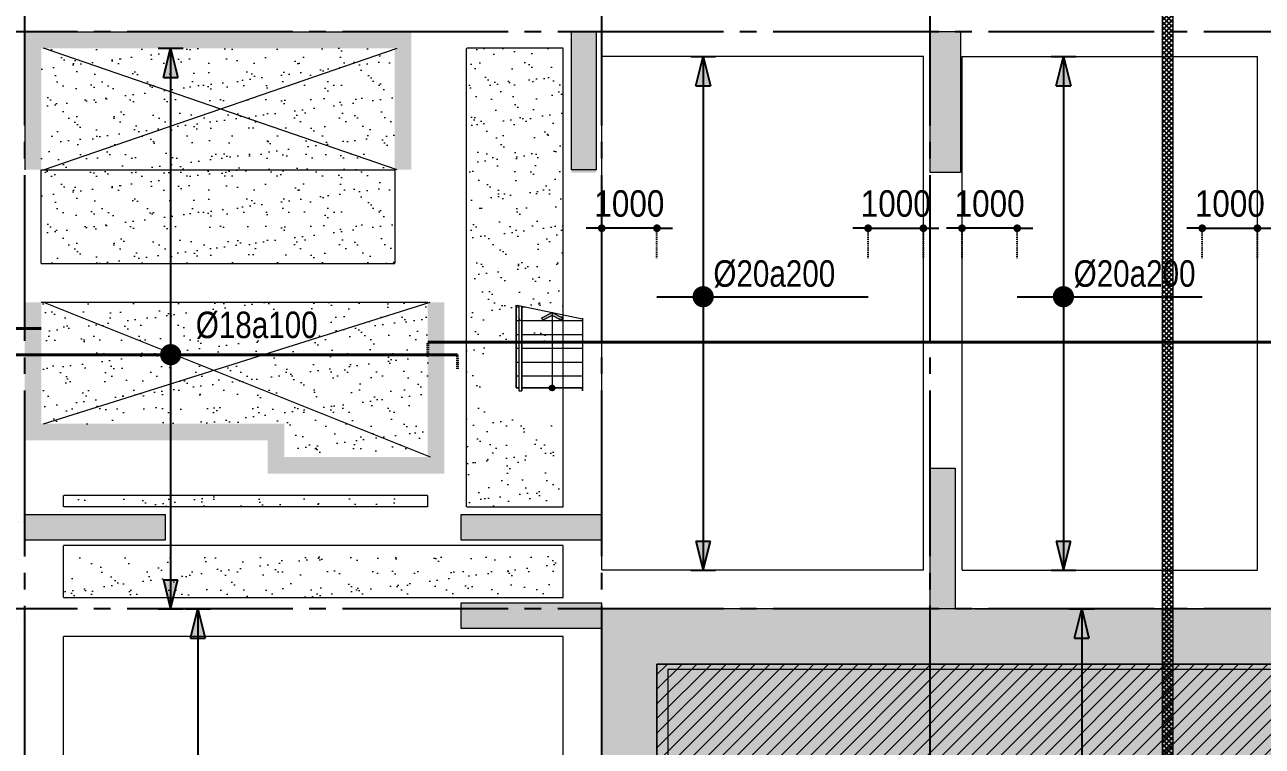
# Model space of a CAD drawing. Header units: millimetres. Extents: x -3819597 to -2591384, y 582389 to 820195.
# Drawn here: x -3077006 to -3054593, y 738094 to 751156 of the extents above; entities that cross this region are included whole.
import ezdxf
from ezdxf.enums import TextEntityAlignment as Align
from ezdxf.xclip import XClip

# ---------------------------------------------------------------- set-up
doc = ezdxf.new("R2010")
doc.units = ezdxf.units.MM
doc.header["$MEASUREMENT"] = 0
doc.header["$XCLIPFRAME"] = 0
for name, pattern in [('CENTER', [2, 1.25, -0.25, 0.25, -0.25]), ('CHG_XX_Damsan_Ham 2$0$CHG_XX_Damsan_Ham 2$0$HIDDEN', [0.375, 0.25, -0.125]), ('CHG_XX_Damsan_Ham 2$0$MB Ham 2$0$Hidden21', [3, 2, -1]), ('CHG_XX_Luoi truc$0$MB_Luoi truc$0$Center101', [13, 10, -1, 1, -1]), ('DOT2', [0.125, 0, -0.125]), ('HIDDEN', [0.375, 0.25, -0.125])]:
    doc.linetypes.add(name, pattern=pattern)
doc.layers.get('0').update_dxf_attribs({"lineweight": 9})
doc.layers.get('Defpoints').update_dxf_attribs({"color": 10, "lineweight": 0})
for name, color, linetype in [('02HN. TEXT B', 1, 'Continuous'), ('08HN. SSS X', 6, 'Continuous'), ('12HN. GRID', 1, 'CENTER'), ("CHG_XX_Damsan_Ham 2$0$CHG_XX_Damsan_Ham 2$0$'S_General_Hatch_8", 8, 'Continuous'), ('CHG_XX_Damsan_Ham 2$0$MB Ham 2$0$Staircase', 30, 'Continuous'), ('CHG_XX_Damsan_Ham 2$0$MB Ham 2$0$Staircase Hidden', 34, 'CHG_XX_Damsan_Ham 2$0$MB Ham 2$0$Hidden21'), ('CHG_XX_Luoi truc$0$Grid', 34, 'Continuous'), ('CHG_XX_Luoi truc$0$Grid Line', 8, 'CHG_XX_Luoi truc$0$MB_Luoi truc$0$Center101'), ('dim', 51, 'Continuous')]:
    doc.layers.add(name, color=color, linetype=linetype)
for name, color, linetype, lineweight in [('CHG_XX_Cot_Ham 2$0$NS-Pier-H2', 150, 'Continuous', 13), ('CHG_XX_Cot_Ham 2$0$NS-Pier-H2 @ 1', 150, 'Continuous', 13), ('CHG_XX_Cot_Ham 2$0$NS-Pier-H2 @ 150', 150, 'Continuous', 13), ("CHG_XX_Damsan_Ham 2$0$CHG_XX_Damsan_Ham 2$0$'S_General_Hidden_1 Thin", 1, 'CHG_XX_Damsan_Ham 2$0$CHG_XX_Damsan_Ham 2$0$HIDDEN', 18), ('CHG_XX_Damsan_Ham 2$0$CHG_XX_Damsan_Ham 2$0$CHG_XX_Damsan_Ham 2$0$Start lo mo', 3, 'Continuous', 15), ('CHG_XX_Damsan_Ham 2$0$CHG_XX_Damsan_Ham 2$0$DBAO', 3, 'Continuous', 13), ('CHG_XX_Damsan_Ham 2$0$CHG_XX_Damsan_Ham 2$0$DTE-MEP-H-SLAB TEXT', 3, 'Continuous', 0), ('CHG_XX_Damsan_Ham 2$0$CHG_XX_Damsan_Ham 2$0$HATCH', 154, 'Continuous', 9), ('CHG_XX_Damsan_Ham 2$0$CHG_XX_Damsan_Ham 2$0$mach ngung thi cong', 6, 'Continuous', 13), ('CHG_XX_Damsan_Ham 2$0$CHG_XX_Damsan_Ham 2$0$Start hatch', 8, 'Continuous', 25), ('CHG_XX_Damsan_Ham 2$0$CHG_XX_Damsan_Ham 2$0$Start lo mo', 3, 'Continuous', 15), ('CHG_XX_Damsan_Ham 2$0$HATCH', 57, 'Continuous', 9), ('CHG_XX_Damsan_Ham 2$0$mach ngung thi cong', 6, 'Continuous', 13), ('CHG_XX_Damsan_Ham 2$0$tam cap ram', 8, 'Continuous', 5), ('thep chay suot', 5, 'HIDDEN', 40)]:
    doc.layers.add(name, color=color, linetype=linetype, lineweight=lineweight)
doc.styles.add('[HN042014]STYLE', font='arial.ttf', dxfattribs={"width": 0.8})
doc.styles.add('CHG_XX_Luoi truc$0$MB_Luoi truc$0$Grid A-F$0$VNI-HelveCB', font='VHELVCB_0.TTF')
doc.styles.add('MB_Luoi truc$0$Arial_C', font='arial.ttf', dxfattribs={"width": 0.85})
doc.dimstyles.new('200', dxfattribs={"dimscale": 200, "dimtxt": 2.4, "dimasz": 0.7, "dimexe": 0.0003, "dimexo": 0, "dimgap": 1, "dimtad": 1, "dimdec": 0, "dimzin": 12, "dimdsep": 46, "dimtxsty": 'MB_Luoi truc$0$Arial_C', "dimblk": 'MB_Luoi truc$0$_Dot', "dimcen": 0.5, "dimclrd": 256, "dimclre": 8, "dimclrt": 1, "dimadec": 0, "dimazin": 0, "dimtfac": 1, "dimtdec": 0, "dimtix": 1, "dimtmove": 2, "dimatfit": 3, "dimldrblk": 'MB_Luoi truc$0$HTT Arrow 30', "dimfxl": 1, "dimtolj": 1, "dimtzin": 0, "dimlwe": -1, "dimarcsym": 0})

# ---------------------------------------------------------------- blocks, each defined once
blk = doc.blocks.new('*U64')
at = {"layer": '12HN. GRID', "linetype": 'Continuous'}
h = blk.add_hatch(color=256, dxfattribs=at)
h.dxf.hatch_style = 1
h.paths.add_polyline_path([(-44, 1273.5), (44, 1273.5), (0, 1449.5)])
h = blk.add_hatch(color=256, dxfattribs=at)
h.dxf.hatch_style = 1
h.paths.add_polyline_path([(0, -1650.5), (44, -1474.5), (-44, -1474.5)])
at = {"layer": '08HN. SSS X', "linetype": 'ByBlock', "ltscale": 10}
for p, q in [((-279, 0), (996, 0)), ((-279, 0), (-279, 0)), ((996, 0), (996, 0))]:
    blk.add_line(p, q, dxfattribs=at)
at = {"layer": '12HN. GRID', "linetype": 'Continuous'}
for p, q in [((-75, 1449.5), (75, 1449.5)), ((-44, 1273.5), (0, 1449.5)), ((0, 1449.5), (0, -1650.5)), ((0, 1449.5), (44, 1273.5)), ((-44, 1273.5), (44, 1273.5)), ((-44, -1474.5), (44, -1474.5)), ((-44, -1474.5), (0, -1650.5)), ((0, -1650.5), (44, -1474.5)), ((-75, -1650.5), (75, -1650.5))]:
    blk.add_line(p, q, dxfattribs=at)
at = {"layer": '12HN. GRID', "linetype": 'Continuous', "const_width": 64, "flags": 128}
blk.add_lwpolyline([(-32, 0, 1), (32, 0, 1)], format="xyb", close=True, dxfattribs=at)
at = {"layer": '02HN. TEXT B', "linetype": 'ByBlock', "style": '[HN042014]STYLE', "width": 0.8, "flags": 8}
blk.add_attdef('0', text='', height=160, dxfattribs=at).set_placement((1102.5, 160), align=Align.MIDDLE_CENTER)
blk.add_attdef('1', text='', height=160, dxfattribs=at).set_placement((61.7, 140), align=Align.MIDDLE_LEFT)
at = {"layer": 'Defpoints', "color": 9, "linetype": 'ByBlock', "style": '[HN042014]STYLE', "width": 0.8, "flags": 9}
for tag, p in [('2', (1328.5, 238)), ('3', (1328.5, -166.7)), ('4', (1328.5, -571.5)), ('5', (1328.5, -962))]:
    blk.add_attdef(tag, text='', height=250, dxfattribs=at).set_placement(p, align=Align.MIDDLE_CENTER)
blk = doc.blocks.new('MB_Luoi truc$0$_Dot')
at = {"color": 0, "linetype": 'ByBlock', "lineweight": -2}
blk.add_line((-0.5, 0), (-1, 0), dxfattribs=at)
at = {"color": 0, "linetype": 'ByBlock', "const_width": 0.5}
blk.add_lwpolyline([(-0.25, 0, 1), (0.25, 0, 1)], format="xyb", close=True, dxfattribs=at)
blk = doc.blocks.new('*D65')
at = {"layer": 'Defpoints', "color": 0, "transparency": 16777216}
for p in [(-3066556, 747472), (-3066556, 746930), (-3065556, 746930)]:
    blk.add_point(p, dxfattribs=at)
at = {"layer": 'dim', "lineweight": -2, "transparency": 16777216}
for p, q in [((-3066696, 747472), (-3066836, 747472)), ((-3065556, 747472), (-3066556, 747472)), ((-3065416, 747472), (-3065276, 747472))]:
    blk.add_line(p, q, dxfattribs=at)
at = {"layer": 'dim', "color": 8, "linetype": 'DOT2', "transparency": 16777216}
for p, q in [((-3066556, 746930), (-3066556, 747472)), ((-3065556, 746930), (-3065556, 747472))]:
    blk.add_line(p, q, dxfattribs=at)
at = {"layer": 'dim', "lineweight": -2, "transparency": 16777216, "xscale": 140, "yscale": 140, "zscale": 140}
blk.add_blockref('MB_Luoi truc$0$_Dot', (-3066556, 747472), dxfattribs=at)
at = {"layer": 'dim', "lineweight": -2, "transparency": 16777216, "xscale": 140, "yscale": 140, "zscale": 140, "rotation": 180}
blk.add_blockref('MB_Luoi truc$0$_Dot', (-3065556, 747472), dxfattribs=at)
at = {"layer": 'dim', "color": 1, "transparency": 16777216, "insert": (-3066056, 747917), "char_height": 480, "attachment_point": 5, "style": 'MB_Luoi truc$0$Arial_C'}
blk.add_mtext('\\A1;1000', dxfattribs=at)
blk = doc.blocks.new('MB_Luoi truc$0$HTT Arrow 30')
blk.add_hatch(color=256).paths.add_polyline_path([(-2.5, 0.375), (-2.5, -0.375), (0, 0)])
at = {"color": 0, "linetype": 'ByBlock', "lineweight": -2}
for p, q in [((0, 0), (-2.5, 0.375)), ((-2.5, -0.375), (-2.5, 0.375)), ((0, 0), (-2.5, -0.375))]:
    blk.add_line(p, q, dxfattribs=at)
blk = doc.blocks.new('*D66')
at = {"layer": 'Defpoints', "color": 0, "transparency": 16777216}
for p in [(-3060731, 747472), (-3061731, 746930), (-3060731, 746930)]:
    blk.add_point(p, dxfattribs=at)
at = {"layer": 'dim', "lineweight": -2, "transparency": 16777216}
for p, q in [((-3061871, 747472), (-3062011, 747472)), ((-3061731, 747472), (-3060731, 747472)), ((-3060591, 747472), (-3060451, 747472))]:
    blk.add_line(p, q, dxfattribs=at)
at = {"layer": 'dim', "color": 8, "linetype": 'DOT2', "transparency": 16777216}
for p, q in [((-3061731, 746930), (-3061731, 747472)), ((-3060731, 746930), (-3060731, 747472))]:
    blk.add_line(p, q, dxfattribs=at)
at = {"layer": 'dim', "lineweight": -2, "transparency": 16777216, "xscale": 140, "yscale": 140, "zscale": 140}
blk.add_blockref('MB_Luoi truc$0$_Dot', (-3061731, 747472), dxfattribs=at)
at = {"layer": 'dim', "lineweight": -2, "transparency": 16777216, "xscale": 140, "yscale": 140, "zscale": 140, "rotation": 180}
blk.add_blockref('MB_Luoi truc$0$_Dot', (-3060731, 747472), dxfattribs=at)
at = {"layer": 'dim', "color": 1, "transparency": 16777216, "insert": (-3061231, 747917), "char_height": 480, "attachment_point": 5, "style": 'MB_Luoi truc$0$Arial_C'}
blk.add_mtext('\\A1;1000', dxfattribs=at)
blk = doc.blocks.new('*U75')
at = {"layer": '12HN. GRID', "linetype": 'Continuous'}
h = blk.add_hatch(color=256, dxfattribs=at)
h.dxf.hatch_style = 1
h.paths.add_polyline_path([(-44, 1273.5), (44, 1273.5), (0, 1449.5)])
h = blk.add_hatch(color=256, dxfattribs=at)
h.dxf.hatch_style = 1
h.paths.add_polyline_path([(0, -1650.5), (44, -1474.5), (-44, -1474.5)])
at = {"layer": '08HN. SSS X', "linetype": 'ByBlock', "ltscale": 10}
for p, q in [((-279, 0), (837.7, 0)), ((-279, 0), (-279, 0)), ((837.7, 0), (837.7, 0))]:
    blk.add_line(p, q, dxfattribs=at)
at = {"layer": '12HN. GRID', "linetype": 'Continuous'}
for p, q in [((-75, 1449.5), (75, 1449.5)), ((-44, 1273.5), (0, 1449.5)), ((0, 1449.5), (0, -1650.5)), ((0, 1449.5), (44, 1273.5)), ((-44, 1273.5), (44, 1273.5)), ((-44, -1474.5), (44, -1474.5)), ((-44, -1474.5), (0, -1650.5)), ((0, -1650.5), (44, -1474.5)), ((-75, -1650.5), (75, -1650.5))]:
    blk.add_line(p, q, dxfattribs=at)
at = {"layer": '12HN. GRID', "linetype": 'Continuous', "const_width": 64, "flags": 128}
blk.add_lwpolyline([(-32, 0, 1), (32, 0, 1)], format="xyb", close=True, dxfattribs=at)
at = {"layer": '02HN. TEXT B', "linetype": 'ByBlock', "style": '[HN042014]STYLE', "width": 0.8, "flags": 8}
blk.add_attdef('0', text='', height=160, dxfattribs=at).set_placement((1102.5, 160), align=Align.MIDDLE_CENTER)
blk.add_attdef('1', text='', height=160, dxfattribs=at).set_placement((61.7, 140), align=Align.MIDDLE_LEFT)
at = {"layer": 'Defpoints', "color": 9, "linetype": 'ByBlock', "style": '[HN042014]STYLE', "width": 0.8, "flags": 9}
for tag, p in [('2', (1328.5, 238)), ('3', (1328.5, -166.7)), ('4', (1328.5, -571.5)), ('5', (1328.5, -962))]:
    blk.add_attdef(tag, text='', height=250, dxfattribs=at).set_placement(p, align=Align.MIDDLE_CENTER)
blk = doc.blocks.new('*D67')
at = {"layer": 'Defpoints', "color": 0, "transparency": 16777216}
for p in [(-3060031, 747472), (-3060031, 746930), (-3059031, 746930)]:
    blk.add_point(p, dxfattribs=at)
at = {"layer": 'dim', "lineweight": -2, "transparency": 16777216}
for p, q in [((-3060171, 747472), (-3060311, 747472)), ((-3059031, 747472), (-3060031, 747472)), ((-3058891, 747472), (-3058751, 747472))]:
    blk.add_line(p, q, dxfattribs=at)
at = {"layer": 'dim', "color": 8, "linetype": 'DOT2', "transparency": 16777216}
for p, q in [((-3060031, 746930), (-3060031, 747472)), ((-3059031, 746930), (-3059031, 747472))]:
    blk.add_line(p, q, dxfattribs=at)
at = {"layer": 'dim', "lineweight": -2, "transparency": 16777216, "xscale": 140, "yscale": 140, "zscale": 140}
blk.add_blockref('MB_Luoi truc$0$_Dot', (-3060031, 747472), dxfattribs=at)
at = {"layer": 'dim', "lineweight": -2, "transparency": 16777216, "xscale": 140, "yscale": 140, "zscale": 140, "rotation": 180}
blk.add_blockref('MB_Luoi truc$0$_Dot', (-3059031, 747472), dxfattribs=at)
at = {"layer": 'dim', "color": 1, "transparency": 16777216, "insert": (-3059531, 747917), "char_height": 480, "attachment_point": 5, "style": 'MB_Luoi truc$0$Arial_C'}
blk.add_mtext('\\A1;1000', dxfattribs=at)
blk = doc.blocks.new('*D70')
at = {"layer": 'Defpoints', "color": 0, "transparency": 16777216}
for p in [(-3054681, 747472), (-3055681, 746930), (-3054681, 746930)]:
    blk.add_point(p, dxfattribs=at)
at = {"layer": 'dim', "lineweight": -2, "transparency": 16777216}
for p, q in [((-3055821, 747472), (-3055961, 747472)), ((-3055681, 747472), (-3054681, 747472)), ((-3054541, 747472), (-3054401, 747472))]:
    blk.add_line(p, q, dxfattribs=at)
at = {"layer": 'dim', "color": 8, "linetype": 'DOT2', "transparency": 16777216}
for p, q in [((-3055681, 746930), (-3055681, 747472)), ((-3054681, 746930), (-3054681, 747472))]:
    blk.add_line(p, q, dxfattribs=at)
at = {"layer": 'dim', "lineweight": -2, "transparency": 16777216, "xscale": 140, "yscale": 140, "zscale": 140}
blk.add_blockref('MB_Luoi truc$0$_Dot', (-3055681, 747472), dxfattribs=at)
at = {"layer": 'dim', "lineweight": -2, "transparency": 16777216, "xscale": 140, "yscale": 140, "zscale": 140, "rotation": 180}
blk.add_blockref('MB_Luoi truc$0$_Dot', (-3054681, 747472), dxfattribs=at)
at = {"layer": 'dim', "color": 1, "transparency": 16777216, "insert": (-3055181, 747917), "char_height": 480, "attachment_point": 5, "style": 'MB_Luoi truc$0$Arial_C'}
blk.add_mtext('\\A1;1000', dxfattribs=at)
blk = doc.blocks.new('*U77')
at = {"layer": '12HN. GRID', "linetype": 'Continuous'}
h = blk.add_hatch(color=256, dxfattribs=at)
h.dxf.hatch_style = 1
h.paths.add_polyline_path([(-44, 8652.4), (44, 8652.4), (0, 8828.4)])
for p, q in [((-75, 8828.4), (75, 8828.4)), ((-44, 8652.4), (0, 8828.4)), ((0, 8828.4), (0, -2154.9)), ((0, 8828.4), (44, 8652.4)), ((-44, 8652.4), (44, 8652.4))]:
    blk.add_line(p, q, dxfattribs=at)
at = {"layer": '02HN. TEXT B', "linetype": 'ByBlock', "style": '[HN042014]STYLE', "width": 0.8, "flags": 8}
blk.add_attdef('0', text='', height=160, dxfattribs=at).set_placement((1102.5, 160), align=Align.MIDDLE_CENTER)
blk.add_attdef('1', text='', height=160, dxfattribs=at).set_placement((61.7, 140), align=Align.MIDDLE_LEFT)
at = {"layer": 'Defpoints', "color": 9, "linetype": 'ByBlock', "style": '[HN042014]STYLE', "width": 0.8, "flags": 9}
for tag, p in [('2', (1128.5, 8133.6)), ('3', (1128.5, 7728.9)), ('4', (1128.5, 7324.1)), ('5', (1128.5, 6933.6))]:
    blk.add_attdef(tag, text='', height=250, dxfattribs=at).set_placement(p, align=Align.MIDDLE_CENTER)
blk = doc.blocks.new('*U680')
at = {"layer": '12HN. GRID', "linetype": 'Continuous'}
h = blk.add_hatch(color=256, dxfattribs=at)
h.dxf.hatch_style = 1
h.paths.add_polyline_path([(-44, 1673.4), (44, 1673.4), (0, 1849.4)])
h = blk.add_hatch(color=256, dxfattribs=at)
h.dxf.hatch_style = 1
h.paths.add_polyline_path([(0, -1533.9), (44, -1357.9), (-44, -1357.9)])
for p, q in [((-75, 1849.4), (75, 1849.4)), ((-44, 1673.4), (0, 1849.4)), ((0, 1849.4), (0, -1533.9)), ((0, 1849.4), (44, 1673.4)), ((-44, 1673.4), (44, 1673.4)), ((-44, -1357.9), (44, -1357.9)), ((-44, -1357.9), (0, -1533.9)), ((0, -1533.9), (44, -1357.9)), ((-75, -1533.9), (75, -1533.9))]:
    blk.add_line(p, q, dxfattribs=at)
at = {"layer": '12HN. GRID', "linetype": 'Continuous', "const_width": 64, "flags": 128}
blk.add_lwpolyline([(-32, 0, 1), (32, 0, 1)], format="xyb", close=True, dxfattribs=at)
at = {"layer": 'thep chay suot', "linetype": 'HIDDEN', "ltscale": 10}
blk.add_line((-984.6, 0), (1731.2, 0), dxfattribs=at)
at = {"layer": 'thep chay suot', "linetype": 'ByBlock', "ltscale": 0.001}
for p, q in [((-984.6, 0), (-984.6, 0)), ((1731.2, 0), (1731.2, -87.3))]:
    blk.add_line(p, q, dxfattribs=at)
at = {"layer": '02HN. TEXT B', "linetype": 'ByBlock', "style": '[HN042014]STYLE', "width": 0.8, "flags": 8}
blk.add_attdef('0', text='', height=160, dxfattribs=at).set_placement((-351.3, 260), align=Align.MIDDLE_CENTER)
blk.add_attdef('1', text='', height=160, dxfattribs=at).set_placement((151.8, 180), align=Align.MIDDLE_LEFT)
at = {"layer": 'Defpoints', "color": 9, "linetype": 'ByBlock', "style": '[HN042014]STYLE', "width": 0.8, "flags": 9}
for tag, p in [('2', (-12025.5, -1592.5)), ('3', (-12025.5, -1997.3)), ('4', (-12025.5, -2402)), ('5', (-12025.5, -2792.5))]:
    blk.add_attdef(tag, text='', height=250, dxfattribs=at).set_placement(p, align=Align.MIDDLE_CENTER)
blk = doc.blocks.new('*U741')
at = {"layer": '12HN. GRID', "linetype": 'Continuous'}
h = blk.add_hatch(color=256, dxfattribs=at)
h.dxf.hatch_style = 1
h.paths.add_polyline_path([(-44, 3416.8), (44, 3416.8), (0, 3592.8)])
for p, q in [((-75, 3592.8), (75, 3592.8)), ((-44, 3416.8), (0, 3592.8)), ((0, 3592.8), (0, -11823.8)), ((0, 3592.8), (44, 3416.8)), ((-44, 3416.8), (44, 3416.8))]:
    blk.add_line(p, q, dxfattribs=at)
at = {"layer": '02HN. TEXT B', "linetype": 'ByBlock', "style": '[HN042014]STYLE', "width": 0.8, "flags": 8}
blk.add_attdef('0', text='', height=160, dxfattribs=at).set_placement((1102.5, 160), align=Align.MIDDLE_CENTER)
blk.add_attdef('1', text='', height=160, dxfattribs=at).set_placement((698.8, 140), align=Align.MIDDLE_LEFT)
at = {"layer": 'Defpoints', "color": 9, "linetype": 'ByBlock', "style": '[HN042014]STYLE', "width": 0.8, "flags": 9}
for tag, p in [('2', (98.9, 8443.8)), ('3', (98.9, 8039)), ('4', (98.9, 7634.2)), ('5', (98.9, 7243.8))]:
    blk.add_attdef(tag, text='', height=250, dxfattribs=at).set_placement(p, align=Align.MIDDLE_CENTER)
blk = doc.blocks.new('*U1035')
at = {"layer": 'CHG_XX_Cot_Ham 2$0$NS-Pier-H2 @ 1'}
h = blk.add_hatch(color=256, dxfattribs=at)
h.dxf.hatch_style = 1
h.paths.add_polyline_path([(450, 0), (0, 0), (0, -2550), (450, -2550)])
at = {"layer": 'CHG_XX_Cot_Ham 2$0$NS-Pier-H2 @ 150'}
h = blk.add_hatch(color=256, dxfattribs=at)
h.dxf.hatch_style = 1
h.paths.add_polyline_path([(450, 0), (0, 0), (0, -2550), (450, -2550)])
blk = doc.blocks.new('CHG_XX_Cot_Ham 2$0$Block A_C450x2250')
at = {"layer": 'CHG_XX_Cot_Ham 2$0$NS-Pier-H2'}
blk.add_lwpolyline([(450, -2550), (0, -2550), (0, 0), (450, 0)], close=True, dxfattribs=at)
blk.add_blockref('*U1035', (0, 0), dxfattribs=at)
blk = doc.blocks.new('*U1038')
at = {"layer": 'CHG_XX_Cot_Ham 2$0$NS-Pier-H2 @ 1'}
h = blk.add_hatch(color=256, dxfattribs=at)
h.dxf.hatch_style = 1
h.paths.add_polyline_path([(550, 0), (0, 0), (0, -2550), (550, -2550)])
at = {"layer": 'CHG_XX_Cot_Ham 2$0$NS-Pier-H2 @ 150'}
h = blk.add_hatch(color=256, dxfattribs=at)
h.dxf.hatch_style = 1
h.paths.add_polyline_path([(550, 0), (0, 0), (0, -2550), (550, -2550)])
blk = doc.blocks.new('CHG_XX_Cot_Ham 2$0$550x2550')
at = {"layer": 'CHG_XX_Cot_Ham 2$0$NS-Pier-H2'}
blk.add_lwpolyline([(550, -2550), (0, -2550), (0, 0), (550, 0)], close=True, dxfattribs=at)
blk.add_blockref('*U1038', (0, 0), dxfattribs=at)
blk = doc.blocks.new('*U1029')
at = {"layer": 'CHG_XX_Luoi truc$0$Grid Line'}
blk.add_line((0, 0), (0, 608), dxfattribs=at)
at = {"layer": 'CHG_XX_Luoi truc$0$Grid', "lineweight": -2, "style": 'CHG_XX_Luoi truc$0$MB_Luoi truc$0$Grid A-F$0$VNI-HelveCB'}
for tag, p in [('GRIDSUB', (0, 617)), ('GRID', (0, -9))]:
    blk.add_attdef(tag, text='', height=5, dxfattribs=at).set_placement(p, align=Align.MIDDLE)
blk = doc.blocks.new('*U1031')
at = {"layer": 'CHG_XX_Luoi truc$0$Grid Line'}
blk.add_line((0, 0), (0, 438), dxfattribs=at)
at = {"layer": 'CHG_XX_Luoi truc$0$Grid', "lineweight": -2, "style": 'CHG_XX_Luoi truc$0$MB_Luoi truc$0$Grid A-F$0$VNI-HelveCB'}
for tag, p in [('GRIDSUB', (0, 447)), ('GRID', (0, -9))]:
    blk.add_attdef(tag, text='', height=5, dxfattribs=at).set_placement(p, align=Align.MIDDLE)
blk = doc.blocks.new('CHG_XX_Luoi truc')
at = {"layer": 'CHG_XX_Luoi truc$0$Grid', "xscale": 300, "yscale": 300, "zscale": 300}
for p in [(12250, -12747), (22700, -12747), (28650, -12747)]:
    blk.add_blockref('*U1029', p, dxfattribs=at)
at = {"layer": 'CHG_XX_Luoi truc$0$Grid', "xscale": 300.0000000000013, "yscale": 300.0000000000013, "zscale": 300.0000000000013, "rotation": 90}
for p in [(110703, 141050), (110703, 130600)]:
    blk.add_blockref('*U1031', p, dxfattribs=at)
blk = doc.blocks.new('CHG_XX_Cot_Ham 2')
at = {"layer": 'CHG_XX_Cot_Ham 2$0$NS-Pier-H2'}
h = blk.add_hatch(color=256, dxfattribs=at)
h.dxf.hatch_style = 1
h.paths.add_polyline_path([(99639.2, 163400), (-10900, 163400), (-10900, 85450), (-300, 85450), (-300, 84050), (32350, 84050), (32350, -9000), (103575.5, -9000), (106050, -6022), (106050, 158254.3)])
h.paths.add_polyline_path([(99533.7, 163100), (105750, 158110.4), (105750, 90450), (105650, 90450), (105750, 90450), (105750, 13850), (105750, 13722.3), (105750, -5913.6), (103434.7, -8700), (93599.8, -8700), (93299.8, -8700), (32650, -8700), (32650, 84350), (0, 84350), (0, 85750), (-10600, 85750), (-10600, 163100), (93600, 163100)], flags=16)
blk.add_hatch(color=256, dxfattribs=at).paths.add_polyline_path([(19250, 141050), (12250, 141050), (12250, 138550), (12550, 138550), (12550, 140750), (18950, 140750), (18950, 138550), (19250, 138550), (19250, 140750), (19250, 140750)])
h = blk.add_hatch(color=256, dxfattribs=at)
h.dxf.hatch_style = 1
h.paths.add_polyline_path([(22600, 141050), (22150, 141050), (22150, 138500), (22600, 138500)])
h = blk.add_hatch(color=256, dxfattribs=at)
h.dxf.hatch_style = 1
h.paths.add_polyline_path([(16650, 133050), (19850, 133050), (19850, 136150), (19550, 136150), (19550, 133350), (16950, 133350), (16950, 133950), (12550, 133950), (12550, 136150), (12250, 136150), (12250, 133650), (16650, 133650)])
blk.add_lwpolyline([(22150, 141050), (22600, 141050), (22600, 138550), (22150, 138550)], close=True, dxfattribs=at)
for name, p in [('CHG_XX_Luoi truc', (0, 0)), ('CHG_XX_Cot_Ham 2$0$Block A_C450x2250', (28650, 133150))]:
    blk.add_blockref(name, p, dxfattribs=at)
at = {"layer": 'CHG_XX_Cot_Ham 2$0$NS-Pier-H2', "xscale": -1, "rotation": 90}
for p in [(12250, 132300), (20150, 132300), (20150, 132300), (20150, 130700), (20150, 130700)]:
    blk.add_blockref('CHG_XX_Cot_Ham 2$0$Block A_C450x2250', p, dxfattribs=at)
at = {"layer": 'Defpoints'}
blk.add_blockref('CHG_XX_Cot_Ham 2$0$550x2550', (28650, 141050.7), dxfattribs=at)
blk = doc.blocks.new('CHG_XX_Damsan_Ham 2$0$CHG_XX_Damsan_Ham 2$0$sdfsgdh')
at = {"layer": 'CHG_XX_Damsan_Ham 2$0$CHG_XX_Damsan_Ham 2$0$Start hatch', "ltscale": 0.5}
h = blk.add_hatch(dxfattribs=at)
h.set_pattern_fill('ANSI37', color=256, scale=500)
h.set_pattern_definition([(45, (170555.19, -8650), (-44.194174, 44.194174), []), (135, (170555.19, -8650), (-44.194174, -44.194174), [])])
h.paths.add_polyline_path([(43750, 200), (43550, 200), (43550, -38999), (43750, -38999)])
at = {"layer": 'CHG_XX_Damsan_Ham 2$0$CHG_XX_Damsan_Ham 2$0$DTE-MEP-H-SLAB TEXT', "color": 2, "ltscale": 0.5}
for p, q in [((43550, 200), (43550, -74750)), ((43750, -74750), (43750, 200))]:
    blk.add_line(p, q, dxfattribs=at)
blk = doc.blocks.new('CHG_XX_Damsan_Ham 2$0$MB Ham 2$0$Arrow 60')
at = {"linetype": 'ByBlock', "lineweight": -2}
h = blk.add_hatch(color=0, dxfattribs=at)
h.paths.add_polyline_path([(1.88, 0.94), (1.65, 1.38), (0, 0.56), (-1.65, 1.38), (-1.88, 0.94), (0, 0)], flags=17)
h.paths.add_polyline_path([(1.65, 1.38), (1.88, 0.94), (0, 0), (-1.88, 0.94), (-1.65, 1.38), (0, 0.56)])
blk.add_hatch(color=0, dxfattribs=at).paths.add_polyline_path([(1.65, 1.38), (1.88, 0.94), (0, 0), (-1.88, 0.94), (-1.65, 1.38), (0, 0.56)])
at = {"color": 0, "linetype": 'ByBlock', "lineweight": -2}
blk.add_lwpolyline([(1.65, 1.38), (1.88, 0.94), (0, 0), (-1.88, 0.94), (-1.65, 1.38), (0, 0.56)], close=True, dxfattribs=at)
blk = doc.blocks.new('CHG_XX_Damsan_Ham 2$0$MB Ham 2$0$Dot')
at = {"linetype": 'ByBlock', "lineweight": -2}
h = blk.add_hatch(color=0, dxfattribs=at)
edge = h.paths.add_edge_path()
edge.add_arc((0, 0), 0.5, 0, 360)
at = {"color": 0, "linetype": 'ByBlock', "lineweight": -2}
blk.add_line((0, -1), (0, 1), dxfattribs=at)
blk.add_circle((0, 0), 0.5, dxfattribs=at)
blk = doc.blocks.new('*U965')
at = {"layer": 'CHG_XX_Damsan_Ham 2$0$tam cap ram'}
h = blk.add_hatch(dxfattribs=at)
h.set_pattern_fill('_USER', color=256, scale=250, angle=90, pattern_type=0)
h.set_pattern_definition([(90, (2200, 2500), (-250, 2e-14), [])])
h.paths.add_polyline_path([(1200, 2500), (3200, 2500), (3200, 1400), (1200, 1400)])
h.paths.add_polyline_path([(1200, 1350), (3200, 1350), (3200, 1300), (1200, 1300)])
h.paths.add_polyline_path([(1200, 1200), (3200, 1200), (3200, 1150), (1200, 1150)])
h.paths.add_polyline_path([(1200, 1100), (3200, 1100), (3200, 0), (1200, 0)])
at = {"layer": 'CHG_XX_Damsan_Ham 2$0$MB Ham 2$0$Staircase'}
for p, q in [((1200, 0), (1200, 1100)), ((3200, 0), (3200, 1100)), ((0, 0), (4400, 0))]:
    blk.add_line(p, q, dxfattribs=at)
at = {"layer": 'CHG_XX_Damsan_Ham 2$0$MB Ham 2$0$Staircase Hidden'}
for p, q in [((4400, 2500), (4400, 0)), ((4400, 1200), (4400, 1300))]:
    blk.add_line(p, q, dxfattribs=at)
at = {"layer": 'CHG_XX_Damsan_Ham 2$0$tam cap ram'}
for p, q in [((0, 0), (0, 2500)), ((0, 2500), (4400, 2500)), ((1200, 1400), (1200, 2500)), ((1598, 1300), (1848, 2500)), ((1700, 1300), (1950, 2500)), ((3200, 1400), (3200, 2500)), ((600, 550), (600, 1950)), ((600, 1950), (3800, 1950)), ((3800, 550), (3800, 1950)), ((1100, 1100), (1100, 1400)), ((1100, 1400), (3300, 1400)), ((1150, 1150), (1150, 1350)), ((1150, 1350), (3250, 1350)), ((1200, 1150), (1200, 1350)), ((1200, 1350), (1200, 1300)), ((3200, 1150), (3200, 1350)), ((3250, 1150), (3250, 1350)), ((3300, 1100), (3300, 1400)), ((1150, 1150), (3250, 1150)), ((1200, 1300), (3200, 1300)), ((1200, 1200), (3200, 1200)), ((1200, 1200), (1200, 1150)), ((1100, 1100), (3300, 1100)), ((600, 550), (3800, 550))]:
    blk.add_line(p, q, dxfattribs=at)
for points in [[(1200, 2500), (3200, 2500), (3200, 1400), (1200, 1400)], [(1200, 1350), (3200, 1350), (3200, 1300), (1200, 1300)], [(1200, 1200), (3200, 1200), (3200, 1150), (1200, 1150)], [(1200, 1100), (3200, 1100), (3200, 0), (1200, 0)]]:
    blk.add_lwpolyline(points, close=True, dxfattribs=at)
for centre, start, end in [((1200, 1300), 90, 180), ((3200, 1300), 0, 90), ((1200, 1200), 180, 270), ((3200, 1200), 270, 0)]:
    blk.add_arc(centre, 1200, start, end, dxfattribs=at)
at = {"layer": 'CHG_XX_Damsan_Ham 2$0$tam cap ram', "yscale": 100, "zscale": 100}
for name, p, xscale, rotation in [('CHG_XX_Damsan_Ham 2$0$MB Ham 2$0$Arrow 60', (1835, 1950), 100, 270), ('CHG_XX_Damsan_Ham 2$0$MB Ham 2$0$Dot', (3200, 1950), 100, 270), ('CHG_XX_Damsan_Ham 2$0$MB Ham 2$0$Arrow 60', (3200, 550), -100, 90)]:
    blk.add_blockref(name, p, dxfattribs=dict(at, xscale=xscale, rotation=rotation))
blk = doc.blocks.new('CHG_XX_Damsan_Ham 2$0$ArchStaireH2')
at = {"layer": 'CHG_XX_Damsan_Ham 2$0$tam cap ram'}
for p, q in [((0, 0), (0, -2500)), ((0, 0), (7000, 0)), ((8900, -4950), (8900, -6450))]:
    blk.add_line(p, q, dxfattribs=at)
blk.add_lwpolyline([(8950, -4960), (8950, -6500), (9000, -6500), (9000, -4971)], dxfattribs=at)
ref = blk.add_blockref('*U965', (7600, -3250), dxfattribs=dict(at, rotation=270))
XClip(ref).set_block_clipping_path([(3249.9999999999, 1300), (3249.9999999999, 2550), (1945, 2550), (1700.2407097373, 1300)])
blk = doc.blocks.new('CHG_XX_Damsan_Ham 2', base_point=(3089256, -609981))
at = {"layer": "CHG_XX_Damsan_Ham 2$0$CHG_XX_Damsan_Ham 2$0$'S_General_Hatch_8"}
h = blk.add_hatch(dxfattribs=at)
h.set_pattern_fill('CROSS', color=256, scale=2000)
edge = h.paths.add_edge_path()
edge.add_line((76750, 42625), (76750, 65250))
edge.add_line((76750, 65250), (76750, 65850))
edge.add_line((76750, 65850), (77900, 65850))
edge.add_line((77900, 65850), (77900, 89350))
edge.add_line((77900, 89350), (76850, 89350))
edge.add_line((76850, 89350), (76850, 90650))
edge.add_line((76850, 90650), (76852, 131950))
edge.add_line((76852, 131950), (51950, 131950))
edge.add_line((51950, 131950), (51950, 130600))
edge.add_line((51950, 130600), (22700, 130600))
edge.add_line((22700, 130600), (22700, 84050))
edge.add_line((22700, 84050), (32350, 84050))
edge.add_line((32350, 84050), (32350, 22700))
edge.add_line((32350, 22700), (76500, 22700))
edge.add_line((76500, 22700), (76500, 23518))
edge.add_line((76500, 23518), (76750, 23518))
edge.add_line((76750, 23518), (76750, 42625))
edge.add_line((76750, 42625), (76750, 43198))
at = {"layer": 'CHG_XX_Damsan_Ham 2$0$CHG_XX_Damsan_Ham 2$0$HATCH'}
h = blk.add_hatch(dxfattribs=at)
h.set_pattern_fill('ANSI31', color=256, scale=1500)
h.set_pattern_definition([(45, (-2702289.21, 609981.01), (-132.582521, 132.582521), [])])
h.paths.add_polyline_path([(32350, 25700), (73852, 25700), (73852, 127600), (25700, 127600), (25700, 84350), (23700, 84350), (23700, 129600), (75851, 129600), (75851, 23700), (32350, 23700)])
at = {"layer": 'CHG_XX_Damsan_Ham 2$0$HATCH'}
h = blk.add_hatch(dxfattribs=at)
h.set_pattern_fill('AR-SAND', color=256, scale=262.5)
h.paths.add_polyline_path([(18950, 140750), (12550, 140750), (12550, 138550), (18950, 138550)])
h = blk.add_hatch(dxfattribs=at)
h.set_pattern_fill('AR-SAND', color=256, scale=262.5)
edge = h.paths.add_edge_path()
edge.add_line((22000, 140750), (20250, 140750))
edge.add_line((20250, 140750), (20250, 132446))
edge.add_line((20250, 132446), (22000, 132446))
edge.add_line((22000, 132446), (22000, 134127))
edge.add_line((22000, 134127), (21250, 133971))
edge.add_line((21250, 133971), (21250, 134109))
edge.add_line((21250, 134109), (20589, 133971))
edge.add_line((20589, 133971), (20589, 135450))
edge.add_line((20589, 135450), (21089, 135450))
edge.add_arc((21139, 135450), 50, 0, 180, ccw=False)
edge.add_line((21189, 135450), (21689, 135450))
edge.add_line((21689, 135450), (21750, 135450))
edge.add_arc((21800, 135450), 50, 0, 180, ccw=False)
edge.add_line((21850, 135450), (22000, 135450))
edge.add_line((22000, 135450), (22000, 140750))
h = blk.add_hatch(dxfattribs=at)
h.set_pattern_fill('AR-SAND', color=256, scale=262.5)
h.set_pattern_definition([(37.5, (0, -2294.6), (-16.5358, 505.7912), [0, -399, 0, -446.25, 0, -426.5625]), (7.5, (0, -2294.6), (464.5664, 740.8133), [0, -215.25, 0, -359.625, 0, -137.8125]), (327.5, (-322.88, -2294.6), (817.4622, 1.4855), [0, -131.25, 0, -472.5, 0, -616.875]), (317.5, (-322.9, -2294.6), (789.1082, 230.39), [0, -65.625, 0, -309.75, 0, -354.375])])
h.paths.add_polyline_path([(18950, 138550), (12550, 138550), (12550, 136850), (18950, 136850)])
h = blk.add_hatch(dxfattribs=at)
h.set_pattern_fill('AR-SAND', color=256, scale=262.5)
h.paths.add_polyline_path([(19550, 136150), (12550, 136150), (12550, 133950), (16950, 133950), (16950, 133350), (19550, 133350)])
h = blk.add_hatch(dxfattribs=at)
h.set_pattern_fill('AR-SAND', color=256, scale=262.5)
h.paths.add_polyline_path([(12250, 131550), (12250, 132800), (8850, 132800), (8850, 130000), (12250, 130000)])
h = blk.add_hatch(dxfattribs=at)
h.set_pattern_fill('AR-SAND', color=256, scale=262.5)
h.paths.add_polyline_path([(19550, 132650), (12950, 132650), (12950, 132446), (19550, 132446)])
h = blk.add_hatch(dxfattribs=at)
h.set_pattern_fill('AR-SAND', color=256, scale=262.5)
h.paths.add_polyline_path([(22000, 131550), (12950, 131550), (12950, 130800), (22000, 130800)])
at = {"layer": "CHG_XX_Damsan_Ham 2$0$CHG_XX_Damsan_Ham 2$0$'S_General_Hidden_1 Thin", "ltscale": 10}
for p, q in [((20250, 132446), (20250, 140750)), ((22000, 140750), (20250, 140750)), ((22000, 132446), (22000, 140750)), ((22700, 131300), (22700, 140600)), ((28525, 140600), (22700, 140600)), ((28525, 131300), (28525, 140600)), ((29225, 131300), (29225, 140600)), ((29225, 140600), (34575, 140600)), ((34575, 131300), (34575, 140600)), ((12550, 136850), (12550, 138550)), ((18950, 138550), (18950, 136850)), ((12550, 136850), (18950, 136850)), ((12250, 132800), (12250, 131550)), ((19550, 132650), (12950, 132650)), ((12950, 132446), (12950, 132650)), ((19550, 132446), (19550, 132650)), ((19550, 132446), (12950, 132446)), ((20250, 132446), (22000, 132446)), ((22000, 131746), (12950, 131746)), ((12950, 130800), (12950, 131746)), ((22000, 130800), (22000, 131746)), ((28525, 131300), (22700, 131300)), ((29225, 131300), (34575, 131300)), ((22000, 130800), (12950, 130800)), ((22700, 124450), (22700, 130600)), ((28525, 130600), (22700, 130600)), ((51950, 130600), (22700, 130600)), ((22700, 130600), (22700, 84050)), ((28525, 130600), (28525, 130600)), ((28525, 130600), (28750, 130600)), ((29450, 130600), (37950, 130600)), ((12950, 126125), (12950, 130100)), ((22000, 130100), (12950, 130100)), ((22000, 124400), (22000, 130100))]:
    blk.add_line(p, q, dxfattribs=at)
at = {"layer": 'CHG_XX_Damsan_Ham 2$0$CHG_XX_Damsan_Ham 2$0$CHG_XX_Damsan_Ham 2$0$Start lo mo'}
for p, q in [((18992, 138550), (12592, 140750)), ((12592, 138550), (18992, 140750)), ((12550, 138550), (18950, 138550)), ((12550, 136150), (19550, 136150)), ((12592, 136150), (19592, 133350)), ((12592, 133950), (19592, 136150))]:
    blk.add_line(p, q, dxfattribs=at)
at = {"layer": 'CHG_XX_Damsan_Ham 2$0$CHG_XX_Damsan_Ham 2$0$HATCH'}
blk.add_lwpolyline([(32350, 25700), (73852, 25700), (73852, 127600), (25700, 127600), (25700, 84350), (23700, 84350), (23700, 129600), (75851, 129600), (75851, 23700), (32350, 23700), (32350, 25700)], dxfattribs=at)
at = {"layer": 'CHG_XX_Damsan_Ham 2$0$CHG_XX_Damsan_Ham 2$0$mach ngung thi cong'}
blk.add_lwpolyline([(23700, 90148), (-100, 90150), (-100, 153400), (99650, 153400), (99650, 71950), (75851, 71950), (75851, 88800), (75851, 88800), (75851, 129600), (23700, 129600)], close=True, dxfattribs=at)
at = {"layer": 'CHG_XX_Damsan_Ham 2$0$CHG_XX_Damsan_Ham 2$0$Start lo mo'}
for p, q in [((12550, 138550), (18950, 138550)), ((12550, 136150), (19550, 136150))]:
    blk.add_line(p, q, dxfattribs=at)
at = {"layer": 'CHG_XX_Damsan_Ham 2$0$mach ngung thi cong'}
blk.add_lwpolyline([(23900, 90148), (-100, 90150), (-100, 153400), (99650, 153400), (99650, 71950), (75549, 71950), (75549, 88800), (75549, 88800), (75549, 129500), (23900, 129500)], close=True, dxfattribs=at)
at = {"layer": 'CHG_XX_Damsan_Ham 2$0$CHG_XX_Damsan_Ham 2$0$DBAO'}
blk.add_blockref('CHG_XX_Cot_Ham 2', (0, 0), dxfattribs=at)
at = {"layer": 'CHG_XX_Damsan_Ham 2$0$CHG_XX_Damsan_Ham 2$0$DTE-MEP-H-SLAB TEXT'}
blk.add_blockref('CHG_XX_Damsan_Ham 2$0$CHG_XX_Damsan_Ham 2$0$sdfsgdh', (-10700, 160900), dxfattribs=at)
at = {"layer": 'CHG_XX_Damsan_Ham 2$0$HATCH'}
for name, p in [('CHG_XX_Cot_Ham 2', (0, 0)), ('CHG_XX_Damsan_Ham 2$0$ArchStaireH2', (12250, 141050))]:
    blk.add_blockref(name, p, dxfattribs=at)
blk = doc.blocks.new('*U852')
at = {"layer": 'thep chay suot', "linetype": 'HIDDEN', "ltscale": 10}
blk.add_line((-15700.2, 0), (13133.1, 0), dxfattribs=at)
at = {"layer": 'thep chay suot', "linetype": 'ByBlock', "ltscale": 0.001}
blk.add_line((-15700.2, 0), (-15700.2, -71.2), dxfattribs=at)
at = {"layer": '02HN. TEXT B', "linetype": 'ByBlock', "style": '[HN042014]STYLE', "width": 0.8, "flags": 8}
blk.add_attdef('0', text='', height=160, dxfattribs=at).set_placement((-351.3, 260), align=Align.MIDDLE_CENTER)
blk.add_attdef('1', text='', height=160, dxfattribs=at).set_placement((151.8, 180), align=Align.MIDDLE_LEFT)
at = {"layer": 'Defpoints', "color": 9, "linetype": 'ByBlock', "style": '[HN042014]STYLE', "width": 0.8, "flags": 9}
for tag, p in [('2', (-12025.5, -1275.1)), ('3', (-12025.5, -1679.8)), ('4', (-12025.5, -2084.6)), ('5', (-12025.5, -2475.1))]:
    blk.add_attdef(tag, text='', height=250, dxfattribs=at).set_placement(p, align=Align.MIDDLE_CENTER)
blk = doc.blocks.new('*U854')
at = {"layer": 'thep chay suot', "linetype": 'HIDDEN', "ltscale": 10}
blk.add_line((-4700.4, 0), (3016.2, 0), dxfattribs=at)
at = {"layer": 'thep chay suot', "linetype": 'ByBlock', "ltscale": 0.001}
blk.add_line((3016.2, 0), (3016.2, 0), dxfattribs=at)
at = {"layer": '02HN. TEXT B', "linetype": 'ByBlock', "style": '[HN042014]STYLE', "width": 0.8, "flags": 8}
blk.add_attdef('0', text='', height=160, dxfattribs=at).set_placement((-351.3, 260), align=Align.MIDDLE_CENTER)
blk.add_attdef('1', text='', height=160, dxfattribs=at).set_placement((151.8, 180), align=Align.MIDDLE_LEFT)
at = {"layer": 'Defpoints', "color": 9, "linetype": 'ByBlock', "style": '[HN042014]STYLE', "width": 0.8, "flags": 9}
for tag, p in [('2', (-12025.5, -1275.1)), ('3', (-12025.5, -1679.8)), ('4', (-12025.5, -2084.6)), ('5', (-12025.5, -2475.1))]:
    blk.add_attdef(tag, text='', height=250, dxfattribs=at).set_placement(p, align=Align.MIDDLE_CENTER)

msp = doc.modelspace()

# ---------------------------------------------------------------- block references
at = {"layer": '08HN. SSS X', "linetype": 'Continuous'}
ref = msp.add_blockref('*U64', (-3064719.1, 746232.6), dxfattribs=dict(at, xscale=3, yscale=3, zscale=3))
ref.add_attrib('1', '%%c20a200', dxfattribs={"layer": '02HN. TEXT B', "linetype": 'ByBlock', "height": 480, "style": '[HN042014]STYLE', "width": 0.8}).set_placement((-3064534, 746652.6), align=Align.MIDDLE_LEFT)
ref = msp.add_blockref('*U75', (-3058194.1, 746232.6), dxfattribs=dict(at, xscale=3, yscale=3, zscale=3))
ref.add_attrib('1', '%%c20a200', dxfattribs={"layer": '02HN. TEXT B', "linetype": 'ByBlock', "height": 480, "style": '[HN042014]STYLE', "width": 0.8}).set_placement((-3058009, 746652.6), align=Align.MIDDLE_LEFT)
at = {"layer": '08HN. SSS X', "linetype": 'Continuous', "xscale": 3, "yscale": 3, "zscale": 3}
for name, p in [('*U77', (-3073869.1, 714095.7)), ('*U741', (-3057863.4, 729802.5))]:
    msp.add_blockref(name, p, dxfattribs=at)
at = {"layer": 'dim', "ltscale": 1500}
msp.add_blockref('CHG_XX_Damsan_Ham 2', (0, 0), dxfattribs=at)
at = {"layer": 'thep chay suot', "xscale": 3, "yscale": 3, "zscale": 3}
for name, p in [('*U854', (-3085754.6, 745655.1)), ('*U852', (-3022605.4, 745412.4))]:
    msp.add_blockref(name, p, dxfattribs=at)
at = {"layer": 'thep chay suot'}
ref = msp.add_blockref('*U680', (-3074363.5, 745182.8), dxfattribs=dict(at, xscale=3, yscale=3, zscale=3))
ref.add_attrib('1', '%%c18a100', dxfattribs={"layer": '02HN. TEXT B', "linetype": 'ByBlock', "height": 480, "style": '[HN042014]STYLE', "width": 0.8}).set_placement((-3073908.1, 745722.8), align=Align.MIDDLE_LEFT)

# ---------------------------------------------------------------- dimensions: what is measured, and where the dimension line sits
at = {"layer": 'dim'}
for base, p1, p2, picture, middle in [((-3066555.9, 747472.4), (-3065555.9, 746930.4), (-3066555.9, 746930.4), '*D65', (-3066055.9, 747917.4)), ((-3060730.9, 747472.4), (-3061730.9, 746930.4), (-3060730.9, 746930.4), '*D66', (-3061230.9, 747917.4)), ((-3060030.9, 747472.4), (-3059030.9, 746930.4), (-3060030.9, 746930.4), '*D67', (-3059530.9, 747917.4)), ((-3054680.9, 747472.4), (-3055680.9, 746930.4), (-3054680.9, 746930.4), '*D70', (-3055180.9, 747917.4))]:
    dim = msp.add_linear_dim(base=base, p1=p1, p2=p2, dimstyle='200', override={"dimlwe": 65535}, dxfattribs=at)
    dim.commit()
    dim.dimension.update_dxf_attribs({"geometry": picture, "text_midpoint": middle})

doc.saveas('drawing.dxf')
